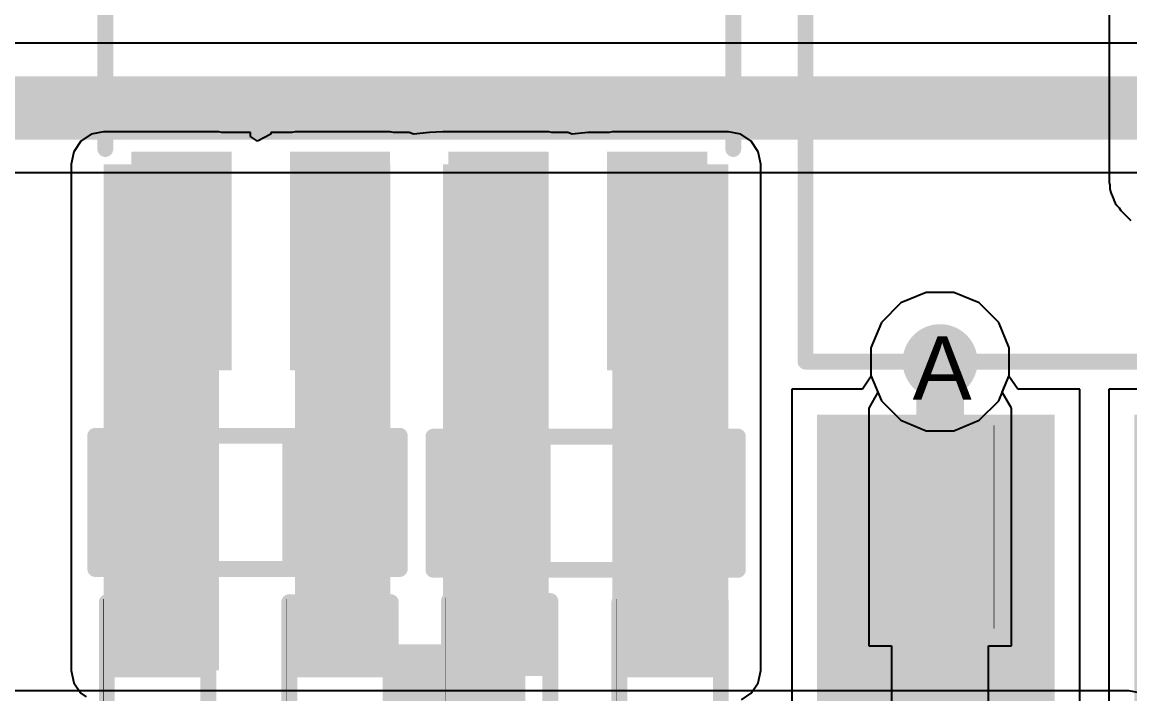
# Model space of a CAD drawing. Header units: inches. Extents: x 0 to 5271, y 0 to 5417.
# Drawn here: x 120.63 to 129.5, y 7.63 to 13.01 of the extents above; entities that cross this region are included whole.
import ezdxf

# ---------------------------------------------------------------- set-up
doc = ezdxf.new("R2010")
doc.units = ezdxf.units.IN
for name, color, linetype in [('Bottom Layer', 5, 'Continuous'), ('Bottom Overlay', 54, 'Continuous'), ('Bottom Paste', 16, 'Continuous'), ('Bottom Solder', 6, 'Continuous'), ('Drill Drawing', 1, 'Continuous'), ('L2_GND1', 16, 'Continuous'), ('L3_SIG1', 76, 'Continuous'), ('L4_PWR', 90, 'Continuous'), ('L5_GND2', 156, 'Continuous'), ('L6_SIG2', 130, 'Continuous'), ('L7_GND3', 216, 'Continuous'), ('Top Layer', 1, 'Continuous'), ('Top Overlay', 2, 'Continuous'), ('Top Paste', 8, 'Continuous'), ('Top Solder', 216, 'Continuous'), ('Via Holes', 16, 'Continuous')]:
    doc.layers.add(name, color=color, linetype=linetype)
doc.styles.add('Arial', font='', dxfattribs={"height": 0.2})
doc.styles.get('Arial').set_extended_font_data('Arial')

# ---------------------------------------------------------------- blocks, each defined once
blk = doc.blocks.new('R___0402_B_16')
at = {"layer": 'Bottom Layer'}
for points in [[(-0.2413, 0.3175), (-0.2413, -0.3175), (-0.6985, -0.3175), (-0.6985, 0.3175)], [(0.6985, 0.3175), (0.6985, -0.3175), (0.2413, -0.3175), (0.2413, 0.3175)]]:
    blk.add_hatch(color=5, dxfattribs=at).paths.add_polyline_path(points)
at = {"layer": 'Bottom Paste'}
for points in [[(-0.2413, 0.3175), (-0.2413, -0.3175), (-0.6985, -0.3175), (-0.6985, 0.3175)], [(0.6985, 0.3175), (0.6985, -0.3175), (0.2413, -0.3175), (0.2413, 0.3175)]]:
    blk.add_hatch(color=16, dxfattribs=at).paths.add_polyline_path(points)
at = {"layer": 'Bottom Solder'}
for points in [[(-0.1863, 0.3725), (-0.1863, -0.3725), (-0.7535, -0.3725), (-0.7535, 0.3725)], [(0.7535, 0.3725), (0.7535, -0.3725), (0.1863, -0.3725), (0.1863, 0.3725)]]:
    blk.add_hatch(color=6, dxfattribs=at).paths.add_polyline_path(points)
at = {"layer": 'Bottom Overlay'}
for points in [[(-0.7874, -0.4064, 0.127, 0.127, 0), (-0.7874, 0.4064, 0.127, 0.127, 0)], [(0.7874, 0.4064, 0.127, 0.127, 0), (-0.7874, 0.4064, 0.127, 0.127, 0)], [(0.7874, -0.4064, 0.127, 0.127, 0), (0.7874, 0.4064, 0.127, 0.127, 0)], [(0.8128, 0.4318, 0.00323, 0.00323, 0), (-0.8128, 0.4318, 0.00323, 0.00323, 0)], [(0.7874, -0.4064, 0.127, 0.127, 0), (-0.7874, -0.4064, 0.127, 0.127, 0)]]:
    blk.add_lwpolyline(points, format="xyseb", dxfattribs=at)
for points in [[(-0.8191, 0.4064, 0.0635, 0.0635, 1), (-0.7556, 0.4064, 0.0635, 0.0635, 1)], [(-0.8191, 0.4064, 0.0635, 0.0635, 1), (-0.7556, 0.4064, 0.0635, 0.0635, 1)], [(0.7556, 0.4064, 0.0635, 0.0635, 1), (0.8191, 0.4064, 0.0635, 0.0635, 1)], [(0.7556, 0.4064, 0.0635, 0.0635, 1), (0.8191, 0.4064, 0.0635, 0.0635, 1)], [(-0.8136, 0.4318, 0.00161, 0.00161, 1), (-0.812, 0.4318, 0.00161, 0.00161, 1)], [(0.812, 0.4318, 0.00161, 0.00161, 1), (0.8136, 0.4318, 0.00161, 0.00161, 1)], [(-0.8191, -0.4064, 0.0635, 0.0635, 1), (-0.7556, -0.4064, 0.0635, 0.0635, 1)], [(-0.8191, -0.4064, 0.0635, 0.0635, 1), (-0.7556, -0.4064, 0.0635, 0.0635, 1)], [(0.7556, -0.4064, 0.0635, 0.0635, 1), (0.8191, -0.4064, 0.0635, 0.0635, 1)], [(0.7556, -0.4064, 0.0635, 0.0635, 1), (0.8191, -0.4064, 0.0635, 0.0635, 1)]]:
    blk.add_lwpolyline(points, format="xyseb", close=True, dxfattribs=at)
blk = doc.blocks.new('R___0402_17')
at = {"layer": 'Top Layer'}
for points in [[(-0.6985, -0.3175), (-0.6985, 0.3175), (-0.2413, 0.3175), (-0.2413, -0.3175)], [(0.2413, -0.3175), (0.2413, 0.3175), (0.6985, 0.3175), (0.6985, -0.3175)]]:
    blk.add_hatch(color=1, dxfattribs=at).paths.add_polyline_path(points)
at = {"layer": 'Top Paste'}
for points in [[(-0.6985, -0.3175), (-0.6985, 0.3175), (-0.2413, 0.3175), (-0.2413, -0.3175)], [(0.2413, -0.3175), (0.2413, 0.3175), (0.6985, 0.3175), (0.6985, -0.3175)]]:
    blk.add_hatch(color=8, dxfattribs=at).paths.add_polyline_path(points)
at = {"layer": 'Top Solder'}
for points in [[(-0.7535, -0.3725), (-0.7535, 0.3725), (-0.1863, 0.3725), (-0.1863, -0.3725)], [(0.1863, -0.3725), (0.1863, 0.3725), (0.7535, 0.3725), (0.7535, -0.3725)]]:
    blk.add_hatch(color=216, dxfattribs=at).paths.add_polyline_path(points)
at = {"layer": 'Top Overlay'}
for points in [[(0.7874, 0.4064, 0.127, 0.127, 0), (-0.7874, 0.4064, 0.127, 0.127, 0)], [(-0.7874, -0.4064, 0.127, 0.127, 0), (-0.7874, 0.4064, 0.127, 0.127, 0)], [(0.7874, -0.4064, 0.127, 0.127, 0), (0.7874, 0.4064, 0.127, 0.127, 0)], [(0.7874, -0.4064, 0.127, 0.127, 0), (-0.7874, -0.4064, 0.127, 0.127, 0)], [(0.8128, -0.4318, 0.00323, 0.00323, 0), (-0.8128, -0.4318, 0.00323, 0.00323, 0)]]:
    blk.add_lwpolyline(points, format="xyseb", dxfattribs=at)
for points in [[(-0.8191, 0.4064, 0.0635, 0.0635, 1), (-0.7556, 0.4064, 0.0635, 0.0635, 1)], [(-0.8191, 0.4064, 0.0635, 0.0635, 1), (-0.7556, 0.4064, 0.0635, 0.0635, 1)], [(0.7556, 0.4064, 0.0635, 0.0635, 1), (0.8191, 0.4064, 0.0635, 0.0635, 1)], [(0.7556, 0.4064, 0.0635, 0.0635, 1), (0.8191, 0.4064, 0.0635, 0.0635, 1)], [(-0.8191, -0.4064, 0.0635, 0.0635, 1), (-0.7556, -0.4064, 0.0635, 0.0635, 1)], [(-0.8191, -0.4064, 0.0635, 0.0635, 1), (-0.7556, -0.4064, 0.0635, 0.0635, 1)], [(0.7556, -0.4064, 0.0635, 0.0635, 1), (0.8191, -0.4064, 0.0635, 0.0635, 1)], [(0.7556, -0.4064, 0.0635, 0.0635, 1), (0.8191, -0.4064, 0.0635, 0.0635, 1)], [(-0.8136, -0.4318, 0.00161, 0.00161, 1), (-0.812, -0.4318, 0.00161, 0.00161, 1)], [(0.812, -0.4318, 0.00161, 0.00161, 1), (0.8136, -0.4318, 0.00161, 0.00161, 1)]]:
    blk.add_lwpolyline(points, format="xyseb", close=True, dxfattribs=at)
blk = doc.blocks.new('SOT_23_B_19')
at = {"layer": 'Bottom Layer'}
for points in [[(-1.36, 1.46), (-0.54, 1.46), (-0.54, 0.54), (-1.36, 0.54)], [(0.54, 1.46), (1.36, 1.46), (1.36, 0.54), (0.54, 0.54)], [(-0.41, -0.54), (0.41, -0.54), (0.41, -1.46), (-0.41, -1.46)]]:
    blk.add_hatch(color=5, dxfattribs=at).paths.add_polyline_path(points)
at = {"layer": 'Bottom Paste'}
for points in [[(-1.36, 1.46), (-0.54, 1.46), (-0.54, 0.54), (-1.36, 0.54)], [(0.54, 1.46), (1.36, 1.46), (1.36, 0.54), (0.54, 0.54)], [(-0.41, -0.54), (0.41, -0.54), (0.41, -1.46), (-0.41, -1.46)]]:
    blk.add_hatch(color=16, dxfattribs=at).paths.add_polyline_path(points)
at = {"layer": 'Bottom Solder'}
for points in [[(-1.4616, 1.5616), (-0.4384, 1.5616), (-0.4384, 0.4384), (-1.4616, 0.4384)], [(0.4384, 1.5616), (1.4616, 1.5616), (1.4616, 0.4384), (0.4384, 0.4384)], [(-0.5116, -0.4384), (0.5116, -0.4384), (0.5116, -1.5616), (-0.5116, -1.5616)]]:
    blk.add_hatch(color=6, dxfattribs=at).paths.add_polyline_path(points)
at = {"layer": 'Bottom Overlay'}
for points in [[(-1.6764, 1.2954, 0.127, 0.127, 0), (-1.6764, 1.0414, 0.127, 0.127, 0)], [(-1.5494, 1.1684, 0.127, 0.127, 0), (-1.6764, 1.2954, 0.127, 0.127, 0)], [(-1.5494, 1.1684, 0.127, 0.127, 0), (-1.6764, 1.0414, 0.127, 0.127, 0)], [(0.3302, 0.7874, 0.127, 0.127, 0), (-0.3302, 0.7874, 0.127, 0.127, 0)], [(-1.5494, 0.5842, 0.127, 0.127, 0), (-1.5494, -0.8128, 0.127, 0.127, 0)], [(1.5494, 0.5842, 0.127, 0.127, 0), (1.5494, -0.8128, 0.127, 0.127, 0)], [(-0.5588, -0.8128, 0.127, 0.127, 0), (-1.5494, -0.8128, 0.127, 0.127, 0)], [(1.5494, -0.8128, 0.127, 0.127, 0), (0.5588, -0.8128, 0.127, 0.127, 0)]]:
    blk.add_lwpolyline(points, format="xyseb", dxfattribs=at)
for points in [[(-1.7082, 1.2954, 0.0635, 0.0635, 1), (-1.6446, 1.2954, 0.0635, 0.0635, 1)], [(-1.7082, 1.2954, 0.0635, 0.0635, 1), (-1.6446, 1.2954, 0.0635, 0.0635, 1)], [(-1.5812, 1.1684, 0.0635, 0.0635, 1), (-1.5176, 1.1684, 0.0635, 0.0635, 1)], [(-1.5812, 1.1684, 0.0635, 0.0635, 1), (-1.5176, 1.1684, 0.0635, 0.0635, 1)], [(-1.7082, 1.0414, 0.0635, 0.0635, 1), (-1.6446, 1.0414, 0.0635, 0.0635, 1)], [(-1.7082, 1.0414, 0.0635, 0.0635, 1), (-1.6446, 1.0414, 0.0635, 0.0635, 1)], [(-0.3619, 0.7874, 0.0635, 0.0635, 1), (-0.2984, 0.7874, 0.0635, 0.0635, 1)], [(0.2984, 0.7874, 0.0635, 0.0635, 1), (0.3619, 0.7874, 0.0635, 0.0635, 1)], [(-1.5812, 0.5842, 0.0635, 0.0635, 1), (-1.5176, 0.5842, 0.0635, 0.0635, 1)], [(1.5176, 0.5842, 0.0635, 0.0635, 1), (1.5812, 0.5842, 0.0635, 0.0635, 1)], [(-1.5812, -0.8128, 0.0635, 0.0635, 1), (-1.5176, -0.8128, 0.0635, 0.0635, 1)], [(-1.5812, -0.8128, 0.0635, 0.0635, 1), (-1.5176, -0.8128, 0.0635, 0.0635, 1)], [(-0.5905, -0.8128, 0.0635, 0.0635, 1), (-0.5271, -0.8128, 0.0635, 0.0635, 1)], [(0.5271, -0.8128, 0.0635, 0.0635, 1), (0.5905, -0.8128, 0.0635, 0.0635, 1)], [(1.5176, -0.8128, 0.0635, 0.0635, 1), (1.5812, -0.8128, 0.0635, 0.0635, 1)], [(1.5176, -0.8128, 0.0635, 0.0635, 1), (1.5812, -0.8128, 0.0635, 0.0635, 1)]]:
    blk.add_lwpolyline(points, format="xyseb", close=True, dxfattribs=at)
blk = doc.blocks.new('R___0603_144')
at = {"layer": 'Top Layer'}
for points in [[(-0.381, 0.4445), (-0.381, -0.4445), (-1.143, -0.4445), (-1.143, 0.4445)], [(1.143, 0.4445), (1.143, -0.4445), (0.381, -0.4445), (0.381, 0.4445)]]:
    blk.add_hatch(color=1, dxfattribs=at).paths.add_polyline_path(points)
at = {"layer": 'Top Paste'}
for points in [[(-0.381, 0.4445), (-0.381, -0.4445), (-1.143, -0.4445), (-1.143, 0.4445)], [(1.143, 0.4445), (1.143, -0.4445), (0.381, -0.4445), (0.381, 0.4445)]]:
    blk.add_hatch(color=8, dxfattribs=at).paths.add_polyline_path(points)
at = {"layer": 'Top Solder'}
for points in [[(-0.2794, 0.5461), (-0.2794, -0.5461), (-1.2446, -0.5461), (-1.2446, 0.5461)], [(1.2446, 0.5461), (1.2446, -0.5461), (0.2794, -0.5461), (0.2794, 0.5461)]]:
    blk.add_hatch(color=216, dxfattribs=at).paths.add_polyline_path(points)
at = {"layer": 'Top Overlay'}
for points in [[(-1.2192, -0.5334, 0.127, 0.127, 0), (-1.2192, 0.5334, 0.127, 0.127, 0)], [(-1.2192, 0.5334, 0.127, 0.127, 0), (1.2192, 0.5334, 0.127, 0.127, 0)], [(1.2192, -0.5334, 0.127, 0.127, 0), (1.2192, 0.5334, 0.127, 0.127, 0)], [(-1.2192, -0.5334, 0.127, 0.127, 0), (1.2192, -0.5334, 0.127, 0.127, 0)]]:
    blk.add_lwpolyline(points, format="xyseb", dxfattribs=at)
for points in [[(-1.25095, 0.5334, 0.0635, 0.0635, 1), (-1.18745, 0.5334, 0.0635, 0.0635, 1)], [(-1.25095, 0.5334, 0.0635, 0.0635, 1), (-1.18745, 0.5334, 0.0635, 0.0635, 1)], [(1.18745, 0.5334, 0.0635, 0.0635, 1), (1.25095, 0.5334, 0.0635, 0.0635, 1)], [(1.18745, 0.5334, 0.0635, 0.0635, 1), (1.25095, 0.5334, 0.0635, 0.0635, 1)], [(-1.25095, -0.5334, 0.0635, 0.0635, 1), (-1.18745, -0.5334, 0.0635, 0.0635, 1)], [(-1.25095, -0.5334, 0.0635, 0.0635, 1), (-1.18745, -0.5334, 0.0635, 0.0635, 1)], [(1.18745, -0.5334, 0.0635, 0.0635, 1), (1.25095, -0.5334, 0.0635, 0.0635, 1)], [(1.18745, -0.5334, 0.0635, 0.0635, 1), (1.25095, -0.5334, 0.0635, 0.0635, 1)]]:
    blk.add_lwpolyline(points, format="xyseb", close=True, dxfattribs=at)
blk = doc.blocks.new('R___0402_145')
at = {"layer": 'Top Layer'}
for points in [[(-0.6985, -0.3175), (-0.6985, 0.3175), (-0.2413, 0.3175), (-0.2413, -0.3175)], [(0.2413, -0.3175), (0.2413, 0.3175), (0.6985, 0.3175), (0.6985, -0.3175)]]:
    blk.add_hatch(color=1, dxfattribs=at).paths.add_polyline_path(points)
at = {"layer": 'Top Paste'}
for points in [[(-0.6985, -0.3175), (-0.6985, 0.3175), (-0.2413, 0.3175), (-0.2413, -0.3175)], [(0.2413, -0.3175), (0.2413, 0.3175), (0.6985, 0.3175), (0.6985, -0.3175)]]:
    blk.add_hatch(color=8, dxfattribs=at).paths.add_polyline_path(points)
at = {"layer": 'Top Solder'}
for points in [[(-0.7535, -0.3725), (-0.7535, 0.3725), (-0.1863, 0.3725), (-0.1863, -0.3725)], [(0.1863, -0.3725), (0.1863, 0.3725), (0.7535, 0.3725), (0.7535, -0.3725)]]:
    blk.add_hatch(color=216, dxfattribs=at).paths.add_polyline_path(points)
at = {"layer": 'Top Overlay'}
for points in [[(0.7874, 0.4064, 0.127, 0.127, 0), (-0.7874, 0.4064, 0.127, 0.127, 0)], [(-0.7874, -0.4064, 0.127, 0.127, 0), (-0.7874, 0.4064, 0.127, 0.127, 0)], [(0.7874, -0.4064, 0.127, 0.127, 0), (0.7874, 0.4064, 0.127, 0.127, 0)], [(0.7874, -0.4064, 0.127, 0.127, 0), (-0.7874, -0.4064, 0.127, 0.127, 0)], [(0.8128, -0.4318, 0.00323, 0.00323, 0), (-0.8128, -0.4318, 0.00323, 0.00323, 0)]]:
    blk.add_lwpolyline(points, format="xyseb", dxfattribs=at)
for points in [[(-0.8192, 0.4064, 0.0635, 0.0635, 1), (-0.7557, 0.4064, 0.0635, 0.0635, 1)], [(-0.8192, 0.4064, 0.0635, 0.0635, 1), (-0.7557, 0.4064, 0.0635, 0.0635, 1)], [(0.7556, 0.4064, 0.0635, 0.0635, 1), (0.8191, 0.4064, 0.0635, 0.0635, 1)], [(0.7556, 0.4064, 0.0635, 0.0635, 1), (0.8191, 0.4064, 0.0635, 0.0635, 1)], [(-0.8192, -0.4064, 0.0635, 0.0635, 1), (-0.7557, -0.4064, 0.0635, 0.0635, 1)], [(-0.8192, -0.4064, 0.0635, 0.0635, 1), (-0.7557, -0.4064, 0.0635, 0.0635, 1)], [(0.7556, -0.4064, 0.0635, 0.0635, 1), (0.8191, -0.4064, 0.0635, 0.0635, 1)], [(0.7556, -0.4064, 0.0635, 0.0635, 1), (0.8191, -0.4064, 0.0635, 0.0635, 1)], [(-0.8136, -0.4318, 0.00161, 0.00161, 1), (-0.812, -0.4318, 0.00161, 0.00161, 1)], [(0.812, -0.4318, 0.00161, 0.00161, 1), (0.8136, -0.4318, 0.00161, 0.00161, 1)]]:
    blk.add_lwpolyline(points, format="xyseb", close=True, dxfattribs=at)
blk = doc.blocks.new('PC817X2NIPW_190')
at = {"layer": 'Top Layer'}
for points in [[(-3.6499, 2.17), (-3.6499, 0.37), (-6.1499, 0.37), (-6.1499, 2.17)], [(6.1499, 2.17), (6.1499, 0.37), (3.6499, 0.37), (3.6499, 2.17)], [(-3.6499, -0.37), (-3.6499, -2.17), (-6.1499, -2.17), (-6.1499, -0.37)], [(6.1499, -0.37), (6.1499, -2.17), (3.6499, -2.17), (3.6499, -0.37)]]:
    blk.add_hatch(color=1, dxfattribs=at).paths.add_polyline_path(points)
at = {"layer": 'Top Paste'}
for points in [[(-3.6499, 2.17), (-3.6499, 0.37), (-6.1499, 0.37), (-6.1499, 2.17)], [(6.1499, 2.17), (6.1499, 0.37), (3.6499, 0.37), (3.6499, 2.17)], [(-3.6499, -0.37), (-3.6499, -2.17), (-6.1499, -2.17), (-6.1499, -0.37)], [(6.1499, -0.37), (6.1499, -2.17), (3.6499, -2.17), (3.6499, -0.37)]]:
    blk.add_hatch(color=8, dxfattribs=at).paths.add_polyline_path(points)
at = {"layer": 'Top Solder'}
for points in [[(-3.5991, 2.2208), (-3.5991, 0.3192), (-6.2007, 0.3192), (-6.2007, 2.2208)], [(6.2007, 2.2208), (6.2007, 0.3192), (3.5991, 0.3192), (3.5991, 2.2208)], [(-3.5991, -0.3192), (-3.5991, -2.2208), (-6.2007, -2.2208), (-6.2007, -0.3192)], [(6.2007, -0.3192), (6.2007, -2.2208), (3.5991, -2.2208), (3.5991, -0.3192)]]:
    blk.add_hatch(color=216, dxfattribs=at).paths.add_polyline_path(points)
at = {"layer": 'Top Overlay'}
for points in [[(-3.175, 2.3139, 0.127, 0.127, 0), (-3.175, -2.286, 0.127, 0.127, 0)], [(-3.175, 2.3139, 0.127, 0.127, 0), (3.3249, 2.3139, 0.127, 0.127, 0)], [(3.3249, 2.3139, 0.127, 0.127, 0), (3.3249, -2.286, 0.127, 0.127, 0)], [(-6.477, 1.4732, 0.25, 0.25, 0), (-6.477, 1.2192, 0.25, 0.25, 0)], [(-6.477, 1.4732, 0.25, 0.25, 0), (-6.35, 1.3462, 0.25, 0.25, 0)], [(-6.35, 1.3462, 0.25, 0.25, 0), (-6.477, 1.2192, 0.25, 0.25, 0)], [(-3.175, -2.286, 0.127, 0.127, 0), (3.3249, -2.286, 0.127, 0.127, 0)]]:
    blk.add_lwpolyline(points, format="xyseb", dxfattribs=at)
for points in [[(-3.2067, 2.3139, 0.0635, 0.0635, 1), (-3.1432, 2.3139, 0.0635, 0.0635, 1)], [(-3.2067, 2.3139, 0.0635, 0.0635, 1), (-3.1432, 2.3139, 0.0635, 0.0635, 1)], [(3.2931, 2.3139, 0.0635, 0.0635, 1), (3.3566, 2.3139, 0.0635, 0.0635, 1)], [(3.2931, 2.3139, 0.0635, 0.0635, 1), (3.3566, 2.3139, 0.0635, 0.0635, 1)], [(-6.5395, 1.4732, 0.125, 0.125, 1), (-6.4145, 1.4732, 0.125, 0.125, 1)], [(-6.5395, 1.4732, 0.125, 0.125, 1), (-6.4145, 1.4732, 0.125, 0.125, 1)], [(-6.4125, 1.3462, 0.125, 0.125, 1), (-6.2875, 1.3462, 0.125, 0.125, 1)], [(-6.4125, 1.3462, 0.125, 0.125, 1), (-6.2875, 1.3462, 0.125, 0.125, 1)], [(-6.5395, 1.2192, 0.125, 0.125, 1), (-6.4145, 1.2192, 0.125, 0.125, 1)], [(-6.5395, 1.2192, 0.125, 0.125, 1), (-6.4145, 1.2192, 0.125, 0.125, 1)], [(-3.2067, -2.286, 0.0635, 0.0635, 1), (-3.1432, -2.286, 0.0635, 0.0635, 1)], [(-3.2067, -2.286, 0.0635, 0.0635, 1), (-3.1432, -2.286, 0.0635, 0.0635, 1)], [(3.2931, -2.286, 0.0635, 0.0635, 1), (3.3566, -2.286, 0.0635, 0.0635, 1)], [(3.2931, -2.286, 0.0635, 0.0635, 1), (3.3566, -2.286, 0.0635, 0.0635, 1)]]:
    blk.add_lwpolyline(points, format="xyseb", close=True, dxfattribs=at)
blk = doc.blocks.new('SOIC_8_0_154___3_90___W______424')
at = {"layer": 'Top Layer'}
for points in [[(-3.475, 1.605), (-3.475, 2.205), (-1.925, 2.205), (-1.925, 1.605)], [(1.925, 1.605), (1.925, 2.205), (3.475, 2.205), (3.475, 1.605)], [(-3.475, 0.335), (-3.475, 0.935), (-1.925, 0.935), (-1.925, 0.335)], [(1.925, 0.335), (1.925, 0.935), (3.475, 0.935), (3.475, 0.335)], [(-3.475, -0.935), (-3.475, -0.335), (-1.925, -0.335), (-1.925, -0.935)], [(1.925, -0.935), (1.925, -0.335), (3.475, -0.335), (3.475, -0.935)], [(-3.475, -2.205), (-3.475, -1.605), (-1.925, -1.605), (-1.925, -2.205)], [(1.925, -2.205), (1.925, -1.605), (3.475, -1.605), (3.475, -2.205)]]:
    blk.add_hatch(color=1, dxfattribs=at).paths.add_polyline_path(points)
at = {"layer": 'Top Overlay'}
blk.add_hatch(color=2, dxfattribs=at).paths.add_polyline_path([(-1.8382, 1.6256), (-1.4826, 1.6256), (-1.4826, 2.2098), (-1.8382, 2.2098)])
at = {"layer": 'Top Paste'}
for points in [[(-3.475, 1.605), (-3.475, 2.205), (-1.925, 2.205), (-1.925, 1.605)], [(1.925, 1.605), (1.925, 2.205), (3.475, 2.205), (3.475, 1.605)], [(-3.475, 0.335), (-3.475, 0.935), (-1.925, 0.935), (-1.925, 0.335)], [(1.925, 0.335), (1.925, 0.935), (3.475, 0.935), (3.475, 0.335)], [(-3.475, -0.935), (-3.475, -0.335), (-1.925, -0.335), (-1.925, -0.935)], [(1.925, -0.935), (1.925, -0.335), (3.475, -0.335), (3.475, -0.935)], [(-3.475, -2.205), (-3.475, -1.605), (-1.925, -1.605), (-1.925, -2.205)], [(1.925, -2.205), (1.925, -1.605), (3.475, -1.605), (3.475, -2.205)]]:
    blk.add_hatch(color=8, dxfattribs=at).paths.add_polyline_path(points)
at = {"layer": 'Top Solder'}
for points in [[(-3.5766, 1.5034), (-3.5766, 2.3066), (-1.8234, 2.3066), (-1.8234, 1.5034)], [(1.8234, 1.5034), (1.8234, 2.3066), (3.5766, 2.3066), (3.5766, 1.5034)], [(-3.5766, 0.2334), (-3.5766, 1.0366), (-1.8234, 1.0366), (-1.8234, 0.2334)], [(1.8234, 0.2334), (1.8234, 1.0366), (3.5766, 1.0366), (3.5766, 0.2334)], [(-3.5766, -1.0366), (-3.5766, -0.2334), (-1.8234, -0.2334), (-1.8234, -1.0366)], [(1.8234, -1.0366), (1.8234, -0.2334), (3.5766, -0.2334), (3.5766, -1.0366)], [(-3.5766, -2.3066), (-3.5766, -1.5034), (-1.8234, -1.5034), (-1.8234, -2.3066)], [(1.8234, -2.3066), (1.8234, -1.5034), (3.5766, -1.5034), (3.5766, -2.3066)]]:
    blk.add_hatch(color=216, dxfattribs=at).paths.add_polyline_path(points)
at = {"layer": 'Top Overlay'}
for points in [[(1.8034, 2.5146, 0.127, 0.127, 0), (-1.8288, 2.5146, 0.127, 0.127, 0)], [(-3.794, 1.8034, 0.127, 0.127, 0), (-3.794, 2.0574, 0.127, 0.127, 0)], [(-3.667, 1.9304, 0.127, 0.127, 0), (-3.794, 2.0574, 0.127, 0.127, 0)], [(-3.794, 1.8034, 0.127, 0.127, 0), (-3.667, 1.9304, 0.127, 0.127, 0)], [(1.8034, -2.5146, 0.127, 0.127, 0), (-1.8288, -2.5146, 0.127, 0.127, 0)]]:
    blk.add_lwpolyline(points, format="xyseb", dxfattribs=at)
for points in [[(-1.8605, 2.5146, 0.0635, 0.0635, 1), (-1.7971, 2.5146, 0.0635, 0.0635, 1)], [(1.7716, 2.5146, 0.0635, 0.0635, 1), (1.8352, 2.5146, 0.0635, 0.0635, 1)], [(-3.8258, 2.0574, 0.0635, 0.0635, 1), (-3.7623, 2.0574, 0.0635, 0.0635, 1)], [(-3.8258, 2.0574, 0.0635, 0.0635, 1), (-3.7623, 2.0574, 0.0635, 0.0635, 1)], [(-3.6988, 1.9304, 0.0635, 0.0635, 1), (-3.6353, 1.9304, 0.0635, 0.0635, 1)], [(-3.6988, 1.9304, 0.0635, 0.0635, 1), (-3.6353, 1.9304, 0.0635, 0.0635, 1)], [(-3.8258, 1.8034, 0.0635, 0.0635, 1), (-3.7623, 1.8034, 0.0635, 0.0635, 1)], [(-3.8258, 1.8034, 0.0635, 0.0635, 1), (-3.7623, 1.8034, 0.0635, 0.0635, 1)], [(-1.8605, -2.5146, 0.0635, 0.0635, 1), (-1.7971, -2.5146, 0.0635, 0.0635, 1)], [(1.7716, -2.5146, 0.0635, 0.0635, 1), (1.8352, -2.5146, 0.0635, 0.0635, 1)]]:
    blk.add_lwpolyline(points, format="xyseb", close=True, dxfattribs=at)
blk = doc.blocks.new('RES_0603_497')
at = {"layer": 'Top Layer'}
for points in [[(-0.381, 0.4445), (-0.381, -0.4445), (-1.143, -0.4445), (-1.143, 0.4445)], [(1.143, 0.4445), (1.143, -0.4445), (0.381, -0.4445), (0.381, 0.4445)]]:
    blk.add_hatch(color=1, dxfattribs=at).paths.add_polyline_path(points)
at = {"layer": 'Top Paste'}
for points in [[(-0.381, 0.4445), (-0.381, -0.4445), (-1.143, -0.4445), (-1.143, 0.4445)], [(1.143, 0.4445), (1.143, -0.4445), (0.381, -0.4445), (0.381, 0.4445)]]:
    blk.add_hatch(color=8, dxfattribs=at).paths.add_polyline_path(points)
at = {"layer": 'Top Solder'}
for points in [[(-0.2794, 0.5461), (-0.2794, -0.5461), (-1.2446, -0.5461), (-1.2446, 0.5461)], [(1.2446, 0.5461), (1.2446, -0.5461), (0.2794, -0.5461), (0.2794, 0.5461)]]:
    blk.add_hatch(color=216, dxfattribs=at).paths.add_polyline_path(points)
at = {"layer": 'Top Overlay'}
for points in [[(1.2192, 0.5334, 0.127, 0.127, 0), (-1.2192, 0.5334, 0.127, 0.127, 0)], [(-1.2192, 0.5334, 0.127, 0.127, 0), (-1.2192, -0.5334, 0.127, 0.127, 0)], [(1.2192, 0.5334, 0.127, 0.127, 0), (1.2192, -0.5334, 0.127, 0.127, 0)], [(1.2192, -0.5334, 0.127, 0.127, 0), (-1.2192, -0.5334, 0.127, 0.127, 0)]]:
    blk.add_lwpolyline(points, format="xyseb", dxfattribs=at)
for points in [[(-1.2509, 0.5334, 0.0635, 0.0635, 1), (-1.1874, 0.5334, 0.0635, 0.0635, 1)], [(-1.2509, 0.5334, 0.0635, 0.0635, 1), (-1.1874, 0.5334, 0.0635, 0.0635, 1)], [(1.1875, 0.5334, 0.0635, 0.0635, 1), (1.251, 0.5334, 0.0635, 0.0635, 1)], [(1.1875, 0.5334, 0.0635, 0.0635, 1), (1.251, 0.5334, 0.0635, 0.0635, 1)], [(-1.2509, -0.5334, 0.0635, 0.0635, 1), (-1.1874, -0.5334, 0.0635, 0.0635, 1)], [(-1.2509, -0.5334, 0.0635, 0.0635, 1), (-1.1874, -0.5334, 0.0635, 0.0635, 1)], [(1.1875, -0.5334, 0.0635, 0.0635, 1), (1.251, -0.5334, 0.0635, 0.0635, 1)], [(1.1875, -0.5334, 0.0635, 0.0635, 1), (1.251, -0.5334, 0.0635, 0.0635, 1)]]:
    blk.add_lwpolyline(points, format="xyseb", close=True, dxfattribs=at)
blk = doc.blocks.new('RES_0402_498')
at = {"layer": 'Top Layer'}
for points in [[(-0.6985, -0.3175), (-0.6985, 0.3175), (-0.2413, 0.3175), (-0.2413, -0.3175)], [(0.2413, -0.3175), (0.2413, 0.3175), (0.6985, 0.3175), (0.6985, -0.3175)]]:
    blk.add_hatch(color=1, dxfattribs=at).paths.add_polyline_path(points)
at = {"layer": 'Top Paste'}
for points in [[(-0.6985, -0.3175), (-0.6985, 0.3175), (-0.2413, 0.3175), (-0.2413, -0.3175)], [(0.2413, -0.3175), (0.2413, 0.3175), (0.6985, 0.3175), (0.6985, -0.3175)]]:
    blk.add_hatch(color=8, dxfattribs=at).paths.add_polyline_path(points)
at = {"layer": 'Top Solder'}
for points in [[(-0.7535, -0.3725), (-0.7535, 0.3725), (-0.1863, 0.3725), (-0.1863, -0.3725)], [(0.1863, -0.3725), (0.1863, 0.3725), (0.7535, 0.3725), (0.7535, -0.3725)]]:
    blk.add_hatch(color=216, dxfattribs=at).paths.add_polyline_path(points)
at = {"layer": 'Top Overlay'}
for points in [[(0.7874, 0.4064, 0.127, 0.127, 0), (-0.7874, 0.4064, 0.127, 0.127, 0)], [(-0.7874, -0.4064, 0.127, 0.127, 0), (-0.7874, 0.4064, 0.127, 0.127, 0)], [(0.7874, -0.4064, 0.127, 0.127, 0), (0.7874, 0.4064, 0.127, 0.127, 0)], [(0.7874, -0.4064, 0.127, 0.127, 0), (-0.7874, -0.4064, 0.127, 0.127, 0)], [(0.8128, -0.4318, 0.00323, 0.00323, 0), (-0.8128, -0.4318, 0.00323, 0.00323, 0)]]:
    blk.add_lwpolyline(points, format="xyseb", dxfattribs=at)
for points in [[(-0.8192, 0.4064, 0.0635, 0.0635, 1), (-0.7557, 0.4064, 0.0635, 0.0635, 1)], [(-0.8192, 0.4064, 0.0635, 0.0635, 1), (-0.7557, 0.4064, 0.0635, 0.0635, 1)], [(0.7556, 0.4064, 0.0635, 0.0635, 1), (0.8191, 0.4064, 0.0635, 0.0635, 1)], [(0.7556, 0.4064, 0.0635, 0.0635, 1), (0.8191, 0.4064, 0.0635, 0.0635, 1)], [(-0.8192, -0.4064, 0.0635, 0.0635, 1), (-0.7557, -0.4064, 0.0635, 0.0635, 1)], [(-0.8192, -0.4064, 0.0635, 0.0635, 1), (-0.7557, -0.4064, 0.0635, 0.0635, 1)], [(0.7556, -0.4064, 0.0635, 0.0635, 1), (0.8191, -0.4064, 0.0635, 0.0635, 1)], [(0.7556, -0.4064, 0.0635, 0.0635, 1), (0.8191, -0.4064, 0.0635, 0.0635, 1)], [(-0.8136, -0.4318, 0.00161, 0.00161, 1), (-0.812, -0.4318, 0.00161, 0.00161, 1)], [(0.812, -0.4318, 0.00161, 0.00161, 1), (0.8136, -0.4318, 0.00161, 0.00161, 1)]]:
    blk.add_lwpolyline(points, format="xyseb", close=True, dxfattribs=at)
blk = doc.blocks.new('RES_0402_499')
at = {"layer": 'Top Layer'}
for points in [[(-0.6985, -0.3175), (-0.6985, 0.3175), (-0.2413, 0.3175), (-0.2413, -0.3175)], [(0.2413, -0.3175), (0.2413, 0.3175), (0.6985, 0.3175), (0.6985, -0.3175)]]:
    blk.add_hatch(color=1, dxfattribs=at).paths.add_polyline_path(points)
at = {"layer": 'Top Paste'}
for points in [[(-0.6985, -0.3175), (-0.6985, 0.3175), (-0.2413, 0.3175), (-0.2413, -0.3175)], [(0.2413, -0.3175), (0.2413, 0.3175), (0.6985, 0.3175), (0.6985, -0.3175)]]:
    blk.add_hatch(color=8, dxfattribs=at).paths.add_polyline_path(points)
at = {"layer": 'Top Solder'}
for points in [[(-0.7535, -0.3725), (-0.7535, 0.3725), (-0.1863, 0.3725), (-0.1863, -0.3725)], [(0.1863, -0.3725), (0.1863, 0.3725), (0.7535, 0.3725), (0.7535, -0.3725)]]:
    blk.add_hatch(color=216, dxfattribs=at).paths.add_polyline_path(points)
at = {"layer": 'Top Overlay'}
for points in [[(0.7874, 0.4064, 0.127, 0.127, 0), (-0.7874, 0.4064, 0.127, 0.127, 0)], [(-0.7874, -0.4064, 0.127, 0.127, 0), (-0.7874, 0.4064, 0.127, 0.127, 0)], [(0.7874, -0.4064, 0.127, 0.127, 0), (0.7874, 0.4064, 0.127, 0.127, 0)], [(0.7874, -0.4064, 0.127, 0.127, 0), (-0.7874, -0.4064, 0.127, 0.127, 0)], [(0.8128, -0.4318, 0.00323, 0.00323, 0), (-0.8128, -0.4318, 0.00323, 0.00323, 0)]]:
    blk.add_lwpolyline(points, format="xyseb", dxfattribs=at)
for points in [[(-0.8192, 0.4064, 0.0635, 0.0635, 1), (-0.7557, 0.4064, 0.0635, 0.0635, 1)], [(-0.8192, 0.4064, 0.0635, 0.0635, 1), (-0.7557, 0.4064, 0.0635, 0.0635, 1)], [(0.7556, 0.4064, 0.0635, 0.0635, 1), (0.8191, 0.4064, 0.0635, 0.0635, 1)], [(0.7556, 0.4064, 0.0635, 0.0635, 1), (0.8191, 0.4064, 0.0635, 0.0635, 1)], [(-0.8192, -0.4064, 0.0635, 0.0635, 1), (-0.7557, -0.4064, 0.0635, 0.0635, 1)], [(-0.8192, -0.4064, 0.0635, 0.0635, 1), (-0.7557, -0.4064, 0.0635, 0.0635, 1)], [(0.7556, -0.4064, 0.0635, 0.0635, 1), (0.8191, -0.4064, 0.0635, 0.0635, 1)], [(0.7556, -0.4064, 0.0635, 0.0635, 1), (0.8191, -0.4064, 0.0635, 0.0635, 1)], [(-0.8136, -0.4318, 0.00161, 0.00161, 1), (-0.812, -0.4318, 0.00161, 0.00161, 1)], [(0.812, -0.4318, 0.00161, 0.00161, 1), (0.8136, -0.4318, 0.00161, 0.00161, 1)]]:
    blk.add_lwpolyline(points, format="xyseb", close=True, dxfattribs=at)

msp = doc.modelspace()

# ---------------------------------------------------------------- hatches: boundary and pattern name
at = {"layer": 'Bottom Layer'}
h = msp.add_hatch(color=5, dxfattribs=at)
edge = h.paths.add_edge_path()
edge.add_arc((127.9779, 10.287), 0.3, 0, 360)
at = {"layer": 'L2_GND1'}
h = msp.add_hatch(color=16, dxfattribs=at)
edge = h.paths.add_edge_path()
edge.add_arc((127.9779, 10.287), 0.3, 0, 360)
at = {"layer": 'L3_SIG1'}
h = msp.add_hatch(color=76, dxfattribs=at)
edge = h.paths.add_edge_path()
edge.add_arc((127.9779, 10.287), 0.3, 0, 360)
at = {"layer": 'L4_PWR'}
h = msp.add_hatch(color=90, dxfattribs=at)
edge = h.paths.add_edge_path()
edge.add_arc((127.9779, 10.287), 0.3, 0, 360)
at = {"layer": 'L5_GND2'}
h = msp.add_hatch(color=156, dxfattribs=at)
edge = h.paths.add_edge_path()
edge.add_arc((127.9779, 10.287), 0.3, 0, 360)
at = {"layer": 'L6_SIG2'}
h = msp.add_hatch(color=130, dxfattribs=at)
edge = h.paths.add_edge_path()
edge.add_arc((127.9779, 10.287), 0.3, 0, 360)
at = {"layer": 'L7_GND3'}
h = msp.add_hatch(color=216, dxfattribs=at)
edge = h.paths.add_edge_path()
edge.add_arc((127.9779, 10.287), 0.3, 0, 360)
at = {"layer": 'Top Layer'}
for points in [[(121.2792, 7.8136), (122.202, 7.8136), (122.202, 11.8684), (121.2792, 11.8684)], [(122.8125, 7.8137), (123.5745, 7.8137), (123.5745, 11.8684), (122.8125, 11.8684)], [(123.9965, 7.8137), (124.8445, 7.8137), (124.8445, 11.8684), (123.9965, 11.8684)], [(125.3525, 7.8137), (126.2825, 7.8137), (126.2825, 11.8684), (125.3525, 11.8684)]]:
    msp.add_hatch(color=1, dxfattribs=at).paths.add_polyline_path(points)
h = msp.add_hatch(color=1, dxfattribs=at)
edge = h.paths.add_edge_path()
edge.add_arc((127.9779, 10.287), 0.3, 0, 360)
at = {"layer": 'Via Holes'}
h = msp.add_hatch(color=7, dxfattribs=at)
edge = h.paths.add_edge_path()
edge.add_arc((127.9779, 10.287), 0.15, 0, 360)

# ---------------------------------------------------------------- linework, layer by layer
at = {"layer": 'Bottom Layer'}
for p, q in [((130.0794, 12.837), (110.6537, 12.837)), ((110.4392, 11.8011), (130.0794, 11.8011)), ((127.8677, 10.841), (127.6641, 10.7567)), ((128.0881, 10.841), (127.8677, 10.841)), ((128.2917, 10.7567), (128.0881, 10.841)), ((127.6641, 10.7567), (127.5082, 10.6008)), ((128.4475, 10.6008), (128.2917, 10.7567)), ((127.5082, 10.6008), (127.4239, 10.3972)), ((128.5319, 10.3972), (128.4475, 10.6008)), ((127.4239, 10.3972), (127.4239, 10.1768)), ((128.5319, 10.1768), (128.5319, 10.3972)), ((127.4239, 10.1768), (127.48, 10.0414)), ((128.4758, 10.0414), (128.5319, 10.1768)), ((127.48, 10.0414), (127.4064, 9.9144)), ((128.5494, 9.9144), (128.4758, 10.0414)), ((127.4064, 9.9144), (127.4064, 9.9144)), ((127.4064, 9.9144), (127.4064, 8.9492)), ((128.5494, 8.9492), (128.5494, 9.9144)), ((128.5494, 9.9144), (128.5494, 9.9144)), ((127.4064, 8.9492), (127.4064, 8.0094)), ((128.5494, 8.0094), (128.5494, 8.9492)), ((127.4064, 8.0094), (127.5894, 8.0094)), ((127.5894, 8.0094), (127.5894, 6.2722)), ((128.3663, 6.4331), (128.3663, 8.0094)), ((128.3663, 8.0094), (128.5494, 8.0094))]:
    msp.add_line(p, q, dxfattribs=at)
for points in [[(110.4392, 12.319, 0.508, 0.508, 0), (130.2766, 12.319, 0.508, 0.508, 0)], [(127.9779, 9.4318, 0.381, 0.381, 0), (127.9779, 10.287, 0.381, 0.381, 0)], [(127.9779, 6.2722, 0.254, 0.254, 0), (127.9779, 8.492, 0.254, 0.254, 0)]]:
    msp.add_lwpolyline(points, format="xyseb", dxfattribs=at)
for points in [[(127.8826, 10.287, 0.1905, 0.1905, 1), (128.0731, 10.287, 0.1905, 0.1905, 1)], [(127.8826, 9.4318, 0.1905, 0.1905, 1), (128.0731, 9.4318, 0.1905, 0.1905, 1)], [(127.9144, 8.492, 0.127, 0.127, 1), (128.0414, 8.492, 0.127, 0.127, 1)]]:
    msp.add_lwpolyline(points, format="xyseb", close=True, dxfattribs=at)
at = {"layer": 'L2_GND1'}
for p, q in [((127.8677, 10.841), (127.6641, 10.7567)), ((128.0881, 10.841), (127.8677, 10.841)), ((128.2917, 10.7567), (128.0881, 10.841)), ((127.6641, 10.7567), (127.5082, 10.6008)), ((128.4475, 10.6008), (128.2917, 10.7567)), ((127.5082, 10.6008), (127.4239, 10.3972)), ((128.5319, 10.3972), (128.4475, 10.6008)), ((127.4239, 10.3972), (127.4239, 10.1768)), ((128.5319, 10.1768), (128.5319, 10.3972)), ((127.4239, 10.1768), (127.5082, 9.9732)), ((128.4475, 9.9732), (128.5319, 10.1768)), ((127.5082, 9.9732), (127.6641, 9.8173)), ((128.2917, 9.8173), (128.4475, 9.9732)), ((127.6641, 9.8173), (127.8677, 9.733)), ((128.0881, 9.733), (128.2917, 9.8173)), ((127.8677, 9.733), (128.0881, 9.733))]:
    msp.add_line(p, q, dxfattribs=at)
at = {"layer": 'L3_SIG1'}
for p, q in [((127.8677, 10.841), (127.6641, 10.7567)), ((128.0881, 10.841), (127.8677, 10.841)), ((128.2917, 10.7567), (128.0881, 10.841)), ((127.6641, 10.7567), (127.5082, 10.6008)), ((128.4475, 10.6008), (128.2917, 10.7567)), ((127.5082, 10.6008), (127.4239, 10.3972)), ((128.5319, 10.3972), (128.4475, 10.6008)), ((127.4239, 10.3972), (127.4239, 10.1768)), ((128.5319, 10.1768), (128.5319, 10.3972)), ((127.4239, 10.1768), (127.5082, 9.9732)), ((128.4475, 9.9732), (128.5319, 10.1768)), ((127.5082, 9.9732), (127.6641, 9.8173)), ((128.2917, 9.8173), (128.4475, 9.9732)), ((127.6641, 9.8173), (127.8677, 9.733)), ((128.0881, 9.733), (128.2917, 9.8173)), ((127.8677, 9.733), (128.0881, 9.733))]:
    msp.add_line(p, q, dxfattribs=at)
at = {"layer": 'L4_PWR'}
for p, q in [((129.3318, 15.4177), (129.3318, 11.7243)), ((129.3318, 11.7243), (129.3368, 11.6993)), ((129.3368, 11.6993), (129.3368, 11.6738)), ((129.3368, 11.6738), (129.3415, 11.6503)), ((129.3415, 11.6503), (129.3512, 11.6267)), ((129.3512, 11.6267), (129.3515, 11.6252)), ((129.3515, 11.6252), (129.3524, 11.624)), ((129.3524, 11.624), (129.3693, 11.5832)), ((129.3693, 11.5832), (129.3696, 11.5817)), ((129.3696, 11.5817), (129.3704, 11.5805)), ((129.3704, 11.5805), (129.3801, 11.5569)), ((129.3801, 11.5569), (129.3935, 11.5369)), ((129.3935, 11.5369), (129.4115, 11.5189)), ((129.4115, 11.5189), (129.4257, 11.4977)), ((129.4257, 11.4977), (129.5061, 11.4173)), ((127.8677, 10.841), (127.6641, 10.7567)), ((128.0881, 10.841), (127.8677, 10.841)), ((128.2917, 10.7567), (128.0881, 10.841)), ((127.6641, 10.7567), (127.5082, 10.6008)), ((128.4475, 10.6008), (128.2917, 10.7567)), ((127.5082, 10.6008), (127.4239, 10.3972)), ((128.5319, 10.3972), (128.4475, 10.6008)), ((127.4239, 10.3972), (127.4239, 10.1768)), ((128.5319, 10.1768), (128.5319, 10.3972)), ((127.4239, 10.1768), (127.5082, 9.9732)), ((128.4475, 9.9732), (128.5319, 10.1768)), ((127.5082, 9.9732), (127.6641, 9.8173)), ((128.2917, 9.8173), (128.4475, 9.9732)), ((127.6641, 9.8173), (127.8677, 9.733)), ((128.0881, 9.733), (128.2917, 9.8173)), ((127.8677, 9.733), (128.0881, 9.733))]:
    msp.add_line(p, q, dxfattribs=at)
at = {"layer": 'L5_GND2'}
for p, q in [((127.8677, 10.841), (127.6641, 10.7567)), ((128.0881, 10.841), (127.8677, 10.841)), ((128.2917, 10.7567), (128.0881, 10.841)), ((127.6641, 10.7567), (127.5082, 10.6008)), ((128.4475, 10.6008), (128.2917, 10.7567)), ((127.5082, 10.6008), (127.4239, 10.3972)), ((128.5319, 10.3972), (128.4475, 10.6008)), ((127.4239, 10.3972), (127.4239, 10.1768)), ((128.5319, 10.1768), (128.5319, 10.3972)), ((127.4239, 10.1768), (127.5082, 9.9732)), ((128.4475, 9.9732), (128.5319, 10.1768)), ((127.5082, 9.9732), (127.6641, 9.8173)), ((128.2917, 9.8173), (128.4475, 9.9732)), ((127.6641, 9.8173), (127.8677, 9.733)), ((128.0881, 9.733), (128.2917, 9.8173)), ((127.8677, 9.733), (128.0881, 9.733))]:
    msp.add_line(p, q, dxfattribs=at)
at = {"layer": 'L6_SIG2'}
for p, q in [((127.8677, 10.841), (127.6641, 10.7567)), ((128.0881, 10.841), (127.8677, 10.841)), ((128.2917, 10.7567), (128.0881, 10.841)), ((127.6641, 10.7567), (127.5082, 10.6008)), ((128.4475, 10.6008), (128.2917, 10.7567)), ((127.5082, 10.6008), (127.4239, 10.3972)), ((128.5319, 10.3972), (128.4475, 10.6008)), ((127.4239, 10.3972), (127.4239, 10.1768)), ((128.5319, 10.1768), (128.5319, 10.3972)), ((127.4239, 10.1768), (127.5082, 9.9732)), ((128.4475, 9.9732), (128.5319, 10.1768)), ((127.5082, 9.9732), (127.6641, 9.8173)), ((128.2917, 9.8173), (128.4475, 9.9732)), ((127.6641, 9.8173), (127.8677, 9.733)), ((128.0881, 9.733), (128.2917, 9.8173)), ((127.8677, 9.733), (128.0881, 9.733)), ((129.4892, 7.6504), (119.8832, 7.6504)), ((129.5883, 7.6307), (129.4892, 7.6504))]:
    msp.add_line(p, q, dxfattribs=at)
at = {"layer": 'L7_GND3'}
for p, q in [((127.8677, 10.841), (127.6641, 10.7567)), ((128.0881, 10.841), (127.8677, 10.841)), ((128.2917, 10.7567), (128.0881, 10.841)), ((127.6641, 10.7567), (127.5082, 10.6008)), ((128.4475, 10.6008), (128.2917, 10.7567)), ((127.5082, 10.6008), (127.4239, 10.3972)), ((128.5319, 10.3972), (128.4475, 10.6008)), ((127.4239, 10.3972), (127.4239, 10.1768)), ((128.5319, 10.1768), (128.5319, 10.3972)), ((127.4239, 10.1768), (127.5082, 9.9732)), ((128.4475, 9.9732), (128.5319, 10.1768)), ((127.5082, 9.9732), (127.6641, 9.8173)), ((128.2917, 9.8173), (128.4475, 9.9732)), ((127.6641, 9.8173), (127.8677, 9.733)), ((128.0881, 9.733), (128.2917, 9.8173)), ((127.8677, 9.733), (128.0881, 9.733))]:
    msp.add_line(p, q, dxfattribs=at)
at = {"layer": 'Top Layer'}
for p, q in [((121.1801, 12.1076), (121.096, 12.0515)), ((121.2792, 12.1273), (121.1801, 12.1076)), ((122.202, 12.1273), (121.2792, 12.1273)), ((122.227, 12.1224), (122.202, 12.1273)), ((122.456, 12.1224), (122.227, 12.1224)), ((122.456, 12.0904), (122.456, 12.1224)), ((122.5119, 12.0518), (122.456, 12.0904)), ((122.618, 12.1098), (122.5119, 12.0518)), ((122.7875, 12.1224), (122.618, 12.1224)), ((122.618, 12.1224), (122.618, 12.1098)), ((122.8125, 12.1273), (122.7875, 12.1224)), ((123.5745, 12.1273), (122.8125, 12.1273)), ((123.5995, 12.1224), (123.5745, 12.1273)), ((123.726, 12.1224), (123.5995, 12.1224)), ((123.761, 12.1101), (123.726, 12.1224)), ((123.726, 12.1224), (123.726, 12.1224)), ((123.888, 12.1224), (123.761, 12.1101)), ((123.9965, 12.1273), (123.888, 12.1224)), ((123.888, 12.1224), (123.888, 12.1224)), ((124.8445, 12.1273), (123.9965, 12.1273)), ((124.8695, 12.1224), (124.8445, 12.1273)), ((124.996, 12.1224), (124.8695, 12.1224)), ((125.031, 12.1091), (124.996, 12.1224)), ((124.996, 12.1224), (124.996, 12.1224)), ((125.158, 12.1224), (125.031, 12.1091)), ((125.3275, 12.1224), (125.158, 12.1224)), ((125.158, 12.1224), (125.158, 12.1224)), ((125.3525, 12.1273), (125.3275, 12.1224)), ((126.2825, 12.1273), (125.3525, 12.1273)), ((126.3816, 12.1076), (126.2825, 12.1273)), ((126.4656, 12.0515), (126.3816, 12.1076)), ((121.096, 12.0515), (121.0399, 11.9675)), ((126.5217, 11.9675), (126.4656, 12.0515)), ((121.0399, 11.9675), (121.0202, 11.8684)), ((126.5415, 11.8684), (126.5217, 11.9675)), ((121.0202, 11.8684), (121.0202, 7.8136)), ((126.5415, 7.8137), (126.5415, 11.8684)), ((127.8677, 10.841), (127.6641, 10.7567)), ((128.0881, 10.841), (127.8677, 10.841)), ((128.2917, 10.7567), (128.0881, 10.841)), ((127.6641, 10.7567), (127.5082, 10.6008)), ((128.4475, 10.6008), (128.2917, 10.7567)), ((127.5082, 10.6008), (127.4239, 10.3972)), ((128.5319, 10.3972), (128.4475, 10.6008)), ((127.4239, 10.3972), (127.4239, 10.1768)), ((128.5319, 10.1768), (128.5319, 10.3972)), ((127.426, 10.1717), (127.3554, 10.0661)), ((127.4239, 10.1768), (127.426, 10.1717)), ((128.5298, 10.1717), (128.5319, 10.1768)), ((128.6003, 10.0661), (128.5298, 10.1717)), ((127.3554, 10.0661), (126.7901, 10.0661)), ((126.7901, 10.0661), (126.7901, 7.0581)), ((129.0981, 10.0661), (128.6003, 10.0661)), ((129.0981, 7.0581), (129.0981, 10.0661)), ((131.6381, 10.0661), (129.3301, 10.0661)), ((129.3301, 10.0661), (129.3301, 7.0581)), ((121.0202, 7.8136), (121.0399, 7.7144)), ((126.5217, 7.7146), (126.5415, 7.8137)), ((121.0399, 7.7144), (121.096, 7.6304)), ((121.096, 7.6304), (121.1395, 7.6014)), ((126.3875, 7.5784), (126.4656, 7.6306)), ((126.4656, 7.6306), (126.5217, 7.7146))]:
    msp.add_line(p, q, dxfattribs=at)
for points in [[(127.9779, 8.5959, 0.381, 0.381, 0), (127.9779, 10.287, 0.381, 0.381, 0)], [(127.9143, 8.5323, 0.635, 0.635, 0), (127.9441, 8.5621, 0.635, 0.635, 0)], [(127.9441, 8.5621, 0.127, 0.127, 0), (127.9779, 8.5959, 0.127, 0.127, 0)]]:
    msp.add_lwpolyline(points, format="xyseb", dxfattribs=at)
for points in [[(127.8826, 10.287, 0.1905, 0.1905, 1), (128.0731, 10.287, 0.1905, 0.1905, 1)], [(127.7854, 8.5621, 0.3175, 0.3175, 1), (128.1029, 8.5621, 0.3175, 0.3175, 1)], [(127.7555, 8.5323, 0.3175, 0.3175, 1), (128.073, 8.5323, 0.3175, 0.3175, 1)], [(127.8826, 8.5959, 0.1905, 0.1905, 1), (128.0731, 8.5959, 0.1905, 0.1905, 1)], [(127.9124, 8.5621, 0.0635, 0.0635, 1), (127.9759, 8.5621, 0.0635, 0.0635, 1)], [(127.9461, 8.5959, 0.0635, 0.0635, 1), (128.0096, 8.5959, 0.0635, 0.0635, 1)]]:
    msp.add_lwpolyline(points, format="xyseb", close=True, dxfattribs=at)

# ---------------------------------------------------------------- block references
for name, p, rotation in [('PC817X2NIPW_190', (129.2141, 13.462), 90), ('SOIC_8_0_154___3_90___W______424', (123.807, 13.7934), 270), ('R___0402_B_16', (127.9779, 8.9619), 270), ('RES_0603_497', (125.1395, 9.1527), 180), ('RES_0402_498', (124.4504, 7.5818), 270), ('R___0402_145', (121.711, 7.5724), 270), ('R___0402_17', (123.172, 7.5724), 270), ('RES_0402_499', (125.816, 7.5724), 270), ('SOT_23_B_19', (124.145, 6.461), 180)]:
    msp.add_blockref(name, p, dxfattribs=dict(rotation=rotation))
msp.add_blockref('R___0603_144', (122.4315, 9.1594))

# ---------------------------------------------------------------- texts
at = {"layer": 'Drill Drawing', "style": 'Arial'}
msp.add_text('A', height=0.508, dxfattribs=at).set_placement((127.7578, 9.9823))

doc.saveas('drawing.dxf')
